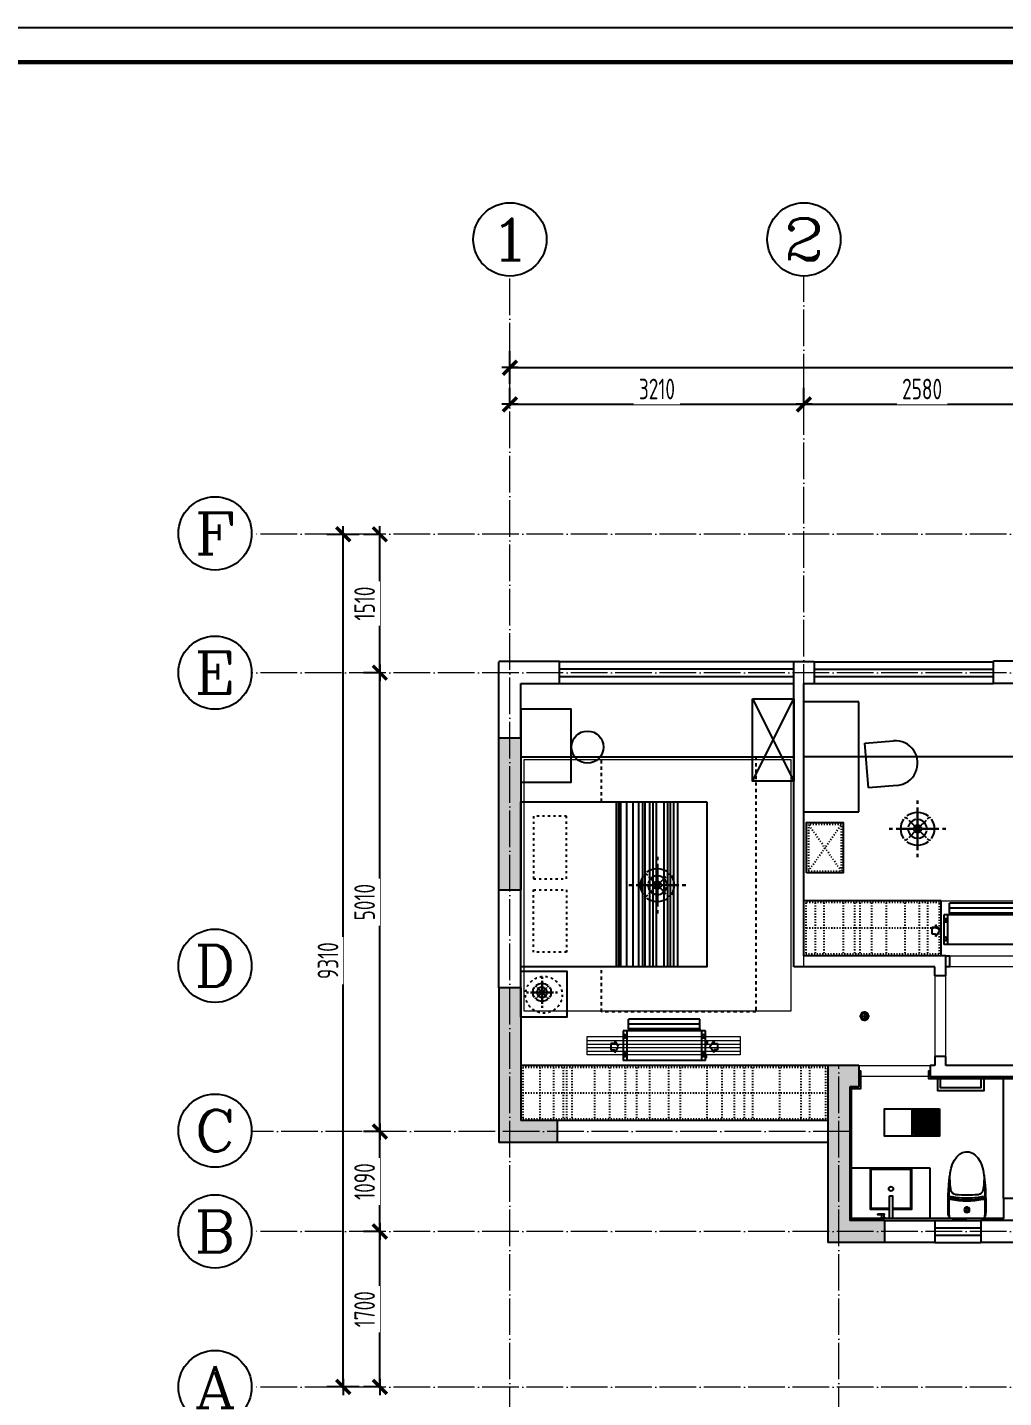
# Model space of a CAD drawing. Header units: inches. Extents: x -50945 to 250244, y -404780 to 18493.
# Drawn here: x 80826 to 91484, y -18941 to -3982 of the extents above; entities that cross this region are included whole.
import ezdxf
from ezdxf.enums import TextEntityAlignment as Align

# ---------------------------------------------------------------- set-up
doc = ezdxf.new("R2010")
doc.units = ezdxf.units.IN
doc.header["$MEASUREMENT"] = 0
for name, pattern in [('ACAD_ISO03W100', [30, 12, -18]), ('DOTE', [2.42, 2, -0.2, 0.02, -0.2]), ('iGo户型优化10', [30, 12, -18]), ('iGo户型优化15', [2, 1, -1]), ('iGo户型优化31', [0.35, 0.25, -0.1])]:
    doc.linetypes.add(name, pattern=pattern)
for name, color, linetype in [('15开关布置图-YJ', 2, 'Continuous'), ('AXIS', 1, 'Continuous'), ('AXIS_TEXT', 7, 'Continuous'), ('A图框', 7, 'Continuous'), ('D-ARCHI', 250, 'Continuous'), ('EVH 立面填充', 8, 'Continuous'), ('IBS-003-建筑窗框', 3, 'Continuous'), ('IBS-182-原建筑非承重墙', 150, 'Continuous'), ('IBS-200-原建筑承重墙柱', 200, 'Continuous'), ('IBS-63-原建筑窗', 63, 'Continuous'), ('IDS-030-造型完成面(看线)', 30, 'Continuous'), ('IDS-040-固定高家具', 40, 'Continuous'), ('IFF-31-卫浴洁具', 31, 'Continuous'), ('IFF-51-活动家具', 51, 'Continuous'), ('iGo户型优化', 7, 'Continuous'), ('IRC-022-天花设备', 22, 'Continuous'), ('IRC-2-天花灯具', 2, 'Continuous'), ('外标注', 50, 'Continuous')]:
    doc.layers.add(name, color=color, linetype=linetype)
doc.layers.add('天棚材质标注', color=2, linetype='Continuous', lineweight=5)
doc.layers.add('门', color=65, linetype='Continuous', lineweight=13)
doc.styles.add('_TCH_AXIS', font='COMPLEX', dxfattribs={"bigfont": 'GBCBIG'})
doc.styles.add('COMPLEX', font='COMPLEX')
doc.styles.add('HBA-DIMT', font='ARCHS.SHX', dxfattribs={"width": 0.8})
doc.dimstyles.new('HBA_40', dxfattribs={"dimscale": 50, "dimtxt": 2.5, "dimasz": 0.1, "dimexe": 2, "dimexo": 2.5, "dimgap": 0.6, "dimtad": 1, "dimdec": 0, "dimrnd": 5, "dimzin": 0, "dimtxsty": 'HBA-DIMT', "dimblk": 'HBA_DIMENSION_TICK', "dimblk1": 'HBA_DIMENSION_TICK', "dimblk2": 'HBA_DIMENSION_TICK', "dimcen": 0.125, "dimclrd": 44, "dimclre": 44, "dimclrt": 2, "dimadec": 0, "dimazin": 0, "dimtfac": 1, "dimtdec": 0, "dimtix": 1, "dimtmove": 1, "dimatfit": 3, "dimldrblk": 'HBA_Leader_Dot', "dimfxl": 0, "dimtvp": 1, "dimtfill": 1, "dimtolj": 1, "dimtzin": 0, "dimarcsym": 0})

# ---------------------------------------------------------------- blocks, each defined once
blk = doc.blocks.new('HBA_DIMENSION_TICK')
at = {"color": 0, "linetype": 'ByBlock'}
for p, q in [((-10, 0), (0, 0)), ((0, 0), (10, 0))]:
    blk.add_line(p, q, dxfattribs=at)
at = {"color": 50, "linetype": 'ByBlock'}
blk.add_solid([(-10, -7), (-7, -10), (7, 10), (10, 7)], dxfattribs=at)
blk = doc.blocks.new('*D201')
at = {"layer": 'Defpoints', "color": 0, "transparency": 16777216}
for p in [(89304, -8097), (86094, -8321), (89304, -8321)]:
    blk.add_point(p, dxfattribs=at)
at = {"layer": '外标注', "color": 44, "lineweight": -2, "transparency": 16777216}
for p, q in [((86094, -8097), (86094, -7917)), ((89304, -8097), (89304, -7917)), ((86103, -8097), (89295, -8097))]:
    blk.add_line(p, q, dxfattribs=at)
at = {"layer": '外标注', "color": 44, "lineweight": -2, "transparency": 16777216, "xscale": 9, "yscale": 9, "zscale": 9, "rotation": 180}
blk.add_blockref('HBA_DIMENSION_TICK', (86094, -8097), dxfattribs=at)
at = {"layer": '外标注', "color": 44, "lineweight": -2, "transparency": 16777216, "xscale": 9, "yscale": 9, "zscale": 9}
blk.add_blockref('HBA_DIMENSION_TICK', (89304, -8097), dxfattribs=at)
at = {"layer": '外标注', "color": 2, "transparency": 16777216, "insert": (87699, -7930), "char_height": 225, "attachment_point": 5, "style": 'HBA-DIMT', "bg_fill": 3, "box_fill_scale": 1.25, "bg_fill_color": 256, "bg_fill_true_color": 13158600, "bg_fill_transparency": 0}
blk.add_mtext('\\A1;3210', dxfattribs=at)
blk = doc.blocks.new('HBA_Leader_Dot')
at = {"color": 0, "linetype": 'ByBlock'}
blk.add_line((-5, 0), (-10, 0), dxfattribs=at)
at = {"color": 0, "linetype": 'ByBlock', "const_width": 5}
blk.add_lwpolyline([(-2.5, 0, 1), (2.5, 0, 1)], format="xyb", close=True, dxfattribs=at)
blk = doc.blocks.new('*D202')
at = {"layer": 'Defpoints', "color": 0, "transparency": 16777216}
for p in [(91884, -8097), (89304, -8321), (91884, -8321)]:
    blk.add_point(p, dxfattribs=at)
at = {"layer": '外标注', "color": 44, "lineweight": -2, "transparency": 16777216}
for p, q in [((89304, -8097), (89304, -7917)), ((91884, -8097), (91884, -7917)), ((89313, -8097), (91875, -8097))]:
    blk.add_line(p, q, dxfattribs=at)
at = {"layer": '外标注', "color": 44, "lineweight": -2, "transparency": 16777216, "xscale": 9, "yscale": 9, "zscale": 9, "rotation": 180}
blk.add_blockref('HBA_DIMENSION_TICK', (89304, -8097), dxfattribs=at)
at = {"layer": '外标注', "color": 44, "lineweight": -2, "transparency": 16777216, "xscale": 9, "yscale": 9, "zscale": 9}
blk.add_blockref('HBA_DIMENSION_TICK', (91884, -8097), dxfattribs=at)
at = {"layer": '外标注', "color": 2, "transparency": 16777216, "insert": (90594, -7930), "char_height": 225, "attachment_point": 5, "style": 'HBA-DIMT', "bg_fill": 3, "box_fill_scale": 1.25, "bg_fill_color": 256, "bg_fill_true_color": 13158600, "bg_fill_transparency": 0}
blk.add_mtext('\\A1;2580', dxfattribs=at)
blk = doc.blocks.new('*D205')
at = {"layer": 'Defpoints', "color": 0, "transparency": 16777216}
for p in [(100794, -7697), (86094, -8097), (100794, -8097)]:
    blk.add_point(p, dxfattribs=at)
at = {"layer": '外标注', "color": 44, "lineweight": -2, "transparency": 16777216}
for p, q in [((86094, -7872), (86094, -7517)), ((100794, -7872), (100794, -7517)), ((86103, -7697), (100785, -7697))]:
    blk.add_line(p, q, dxfattribs=at)
at = {"layer": '外标注', "color": 44, "lineweight": -2, "transparency": 16777216, "xscale": 9, "yscale": 9, "zscale": 9, "rotation": 180}
blk.add_blockref('HBA_DIMENSION_TICK', (86094, -7697), dxfattribs=at)
at = {"layer": '外标注', "color": 44, "lineweight": -2, "transparency": 16777216, "xscale": 9, "yscale": 9, "zscale": 9}
blk.add_blockref('HBA_DIMENSION_TICK', (100794, -7697), dxfattribs=at)
at = {"layer": '外标注', "color": 2, "transparency": 16777216, "insert": (93444, -7530), "char_height": 225, "attachment_point": 5, "style": 'HBA-DIMT', "bg_fill": 3, "box_fill_scale": 1.25, "bg_fill_color": 256, "bg_fill_true_color": 13158600, "bg_fill_transparency": 0}
blk.add_mtext('\\A1;14700', dxfattribs=at)
blk = doc.blocks.new('*D206')
at = {"layer": 'Defpoints', "color": 0, "transparency": 16777216}
for p in [(84674, -17127), (84875, -17127), (84875, -18825)]:
    blk.add_point(p, dxfattribs=at)
at = {"layer": '外标注', "color": 44, "lineweight": -2, "transparency": 16777216}
for p, q in [((84674, -17127), (84494, -17127)), ((84674, -18816), (84674, -17136)), ((84674, -18825), (84494, -18825))]:
    blk.add_line(p, q, dxfattribs=at)
at = {"layer": '外标注', "color": 44, "lineweight": -2, "transparency": 16777216, "xscale": 9, "yscale": 9, "zscale": 9}
for p, rotation in [((84674, -17127), 90), ((84674, -18825), 270)]:
    blk.add_blockref('HBA_DIMENSION_TICK', p, dxfattribs=dict(at, rotation=rotation))
at = {"layer": '外标注', "color": 2, "transparency": 16777216, "insert": (84507, -17976), "char_height": 225, "attachment_point": 5, "rotation": 90, "style": 'HBA-DIMT', "bg_fill": 3, "box_fill_scale": 1.25, "bg_fill_color": 256, "bg_fill_true_color": 13158600, "bg_fill_transparency": 0}
blk.add_mtext('\\A1;1700', dxfattribs=at)
blk = doc.blocks.new('*D207')
at = {"layer": 'Defpoints', "color": 0, "transparency": 16777216}
for p in [(84674, -16037), (84875, -16037), (84875, -17127)]:
    blk.add_point(p, dxfattribs=at)
at = {"layer": '外标注', "color": 44, "lineweight": -2, "transparency": 16777216}
for p, q in [((84674, -16037), (84494, -16037)), ((84674, -17118), (84674, -16046)), ((84674, -17127), (84494, -17127))]:
    blk.add_line(p, q, dxfattribs=at)
at = {"layer": '外标注', "color": 44, "lineweight": -2, "transparency": 16777216, "xscale": 9, "yscale": 9, "zscale": 9}
for p, rotation in [((84674, -16037), 90), ((84674, -17127), 270)]:
    blk.add_blockref('HBA_DIMENSION_TICK', p, dxfattribs=dict(at, rotation=rotation))
at = {"layer": '外标注', "color": 2, "transparency": 16777216, "insert": (84507, -16582), "char_height": 225, "attachment_point": 5, "rotation": 90, "style": 'HBA-DIMT', "bg_fill": 3, "box_fill_scale": 1.25, "bg_fill_color": 256, "bg_fill_true_color": 13158600, "bg_fill_transparency": 0}
blk.add_mtext('\\A1;1090', dxfattribs=at)
blk = doc.blocks.new('*D208')
at = {"layer": 'Defpoints', "color": 0, "transparency": 16777216}
for p in [(84674, -11027), (84875, -11027), (84875, -16037)]:
    blk.add_point(p, dxfattribs=at)
at = {"layer": '外标注', "color": 44, "lineweight": -2, "transparency": 16777216}
for p, q in [((84674, -11027), (84494, -11027)), ((84674, -16028), (84674, -11036)), ((84674, -16037), (84494, -16037))]:
    blk.add_line(p, q, dxfattribs=at)
at = {"layer": '外标注', "color": 44, "lineweight": -2, "transparency": 16777216, "xscale": 9, "yscale": 9, "zscale": 9}
for p, rotation in [((84674, -11027), 90), ((84674, -16037), 270)]:
    blk.add_blockref('HBA_DIMENSION_TICK', p, dxfattribs=dict(at, rotation=rotation))
at = {"layer": '外标注', "color": 2, "transparency": 16777216, "insert": (84507, -13532), "char_height": 225, "attachment_point": 5, "rotation": 90, "style": 'HBA-DIMT', "bg_fill": 3, "box_fill_scale": 1.25, "bg_fill_color": 256, "bg_fill_true_color": 13158600, "bg_fill_transparency": 0}
blk.add_mtext('\\A1;5010', dxfattribs=at)
blk = doc.blocks.new('*D209')
at = {"layer": 'Defpoints', "color": 0, "transparency": 16777216}
for p in [(84674, -9517), (84875, -9517), (84875, -11027)]:
    blk.add_point(p, dxfattribs=at)
at = {"layer": '外标注', "color": 44, "lineweight": -2, "transparency": 16777216}
for p, q in [((84674, -9517), (84494, -9517)), ((84674, -11018), (84674, -9526)), ((84674, -11027), (84494, -11027))]:
    blk.add_line(p, q, dxfattribs=at)
at = {"layer": '外标注', "color": 44, "lineweight": -2, "transparency": 16777216, "xscale": 9, "yscale": 9, "zscale": 9}
for p, rotation in [((84674, -9517), 90), ((84674, -11027), 270)]:
    blk.add_blockref('HBA_DIMENSION_TICK', p, dxfattribs=dict(at, rotation=rotation))
at = {"layer": '外标注', "color": 2, "transparency": 16777216, "insert": (84507, -10272), "char_height": 225, "attachment_point": 5, "rotation": 90, "style": 'HBA-DIMT', "bg_fill": 3, "box_fill_scale": 1.25, "bg_fill_color": 256, "bg_fill_true_color": 13158600, "bg_fill_transparency": 0}
blk.add_mtext('\\A1;1510', dxfattribs=at)
blk = doc.blocks.new('*D210')
at = {"layer": 'Defpoints', "color": 0, "transparency": 16777216}
for p in [(84274, -9517), (84674, -9517), (84674, -18825)]:
    blk.add_point(p, dxfattribs=at)
at = {"layer": '外标注', "color": 44, "lineweight": -2, "transparency": 16777216}
for p, q in [((84449, -9517), (84094, -9517)), ((84274, -18816), (84274, -9526)), ((84449, -18825), (84094, -18825))]:
    blk.add_line(p, q, dxfattribs=at)
at = {"layer": '外标注', "color": 44, "lineweight": -2, "transparency": 16777216, "xscale": 9, "yscale": 9, "zscale": 9}
for p, rotation in [((84274, -9517), 90), ((84274, -18825), 270)]:
    blk.add_blockref('HBA_DIMENSION_TICK', p, dxfattribs=dict(at, rotation=rotation))
at = {"layer": '外标注', "color": 2, "transparency": 16777216, "insert": (84107, -14171), "char_height": 225, "attachment_point": 5, "rotation": 90, "style": 'HBA-DIMT', "bg_fill": 3, "box_fill_scale": 1.25, "bg_fill_color": 256, "bg_fill_true_color": 13158600, "bg_fill_transparency": 0}
blk.add_mtext('\\A1;9310', dxfattribs=at)
blk = doc.blocks.new('_AXISO')
blk.add_circle((0, 0), 0.5)
at = {"layer": 'AXIS_TEXT', "style": 'COMPLEX', "width": 1.041667}
blk.add_attdef('A', text='', height=0.56, dxfattribs=at).set_placement((-0.25, -0.28), (0.25, -0.28), align=Align.FIT)
blk = doc.blocks.new('gegeg')
at = {"layer": 'A图框'}
blk.add_lwpolyline([(162587, -39218), (162587, -60008), (133187, -60008), (133187, -39218)], close=True, dxfattribs=at)
at = {"layer": 'A图框', "const_width": 42}
blk.add_lwpolyline([(133537, -40125), (133537, -39568), (162237, -39568), (162237, -57908)], dxfattribs=at)
blk = doc.blocks.new('rtger')
at = {"layer": 'IFF-31-卫浴洁具', "ltscale": 0.02}
for p in [(64161, 9478), (64161, 9151)]:
    blk.add_line(p, (64161, 9315), dxfattribs=at)
for radius in [29.6, 16.1]:
    blk.add_circle((64065, 9315), radius, dxfattribs=at)
for centre, radius, start, end in [((64006, 6944), 2577, 87.4001, 97.1336), ((63964, 5198), 4312, 87.5288, 93.6994), ((63693, 8401), 1100, 81.703, 90.3481), ((63840, 9431), 60, 5.3921, 79.5299), ((62528, 9307), 1378, 0.3409, 5.3921), ((63943, 9487), 24.1, 108.0596, 207.7967), ((63387, 9339), 552, 357.5425, 14.3815), ((63959, 9491), 18.8, 84.0685, 197.6407), ((63368, 9339), 592, 357.7467, 14.3815), ((63968, 9493), 18.2, 113.5276, 196.6187), ((63368, 9339), 602, 357.7467, 14.3815), ((64121, 9478), 40, 0, 87.4001), ((62528, 9323), 1378, 354.6079, 359.6591), ((63387, 9291), 552, 345.6185, 2.4575), ((63368, 9291), 592, 345.6185, 2.2533), ((63368, 9291), 602, 345.6185, 2.2533), ((63693, 10228), 1100, 269.6519, 278.297), ((64006, 11686), 2577, 262.8664, 272.5999), ((63964, 13431), 4312, 266.3006, 272.4712), ((63840, 9199), 60, 280.4701, 354.6079), ((63943, 9143), 24.1, 152.2033, 251.9404), ((63959, 9138), 18.8, 162.3593, 275.9315), ((63968, 9136), 18.2, 163.3813, 246.4724), ((64121, 9151), 40, 272.5999, 0)]:
    blk.add_arc(centre, radius, start, end, dxfattribs=at)
blk.add_ellipse((63720, 9315), major_axis=(289, 0), ratio=0.648116, start_param=1.570796, end_param=4.592942, dxfattribs=at)
blk = doc.blocks.new('抖音iGo户型优化-0715')
at = {"layer": 'IFF-31-卫浴洁具'}
blk.add_lwpolyline([(13559, -200730), (13769, -200730), (13769, -201180), (13319, -201180), (13319, -200730), (13529, -200730)], dxfattribs=at)
for points in [[(13559, -200880), (13529, -200880), (13529, -200630), (13559, -200630)], [(13659, -200640), (13609, -200640), (13609, -200630), (13659, -200630)], [(13649, -200640), (13619, -200640), (13619, -200670), (13649, -200670)], [(13689, -200681), (13619, -200681), (13619, -200671), (13689, -200671)]]:
    blk.add_lwpolyline(points, close=True, dxfattribs=at)
at = {"layer": 'iGo户型优化', "color": 251, "ltscale": 333}
blk.add_lwpolyline([(13559, -200740), (13759, -200740), (13759, -201170), (13329, -201170), (13329, -200740), (13529, -200740)], dxfattribs=at)
at = {"layer": 'iGo户型优化', "color": 7}
blk.add_circle((13544, -200955), 25, dxfattribs=at)
blk = doc.blocks.new('抖音iGo户型优化-0379')
at = {"layer": 'IFF-51-活动家具', "ltscale": 100}
for p, q in [((61412, -161495), (61387, -161183)), ((61873, -161143), (61899, -161455)), ((61899, -161455), (61412, -161495))]:
    blk.add_line(p, q, dxfattribs=at)
blk.add_arc((61630, -161163), 244, 4.7217, 184.7217, dxfattribs=at)
blk = doc.blocks.new('fntjy')
at = {"layer": 'IFF-51-活动家具'}
for p, q in [((34752, -15106), (34752, -13306)), ((34794, -15106), (34794, -13306)), ((34830, -15106), (34830, -13306)), ((34860, -15106), (34860, -13306)), ((34902, -15106), (34902, -13306)), ((34985, -15106), (34985, -13306)), ((35021, -15106), (35021, -13306)), ((35057, -15106), (35057, -13306)), ((35110, -15106), (35110, -13306)), ((35134, -15106), (35134, -13306)), ((35176, -15106), (35176, -13306)), ((35241, -15106), (35241, -13306)), ((35307, -15106), (35307, -13306)), ((35373, -15106), (35373, -13306)), ((35396, -15106), (35396, -13306)), ((35420, -15106), (35420, -13306))]:
    blk.add_line(p, q, dxfattribs=at)
for points in [[(36461, -12756), (36461, -13256), (35961, -13256), (35961, -12756)], [(34431, -15106), (34431, -13306), (36461, -13306), (36461, -15106)]]:
    blk.add_lwpolyline(points, close=True, dxfattribs=at)
at = {"layer": 'iGo户型优化', "color": 251, "linetype": 'iGo户型优化15', "ltscale": 35}
blk.add_lwpolyline([(35583, -15106), (35583, -15598), (33895, -15598), (33895, -12814), (35583, -12814), (35583, -13306)], dxfattribs=at)
at = {"layer": 'iGo户型优化', "color": 251, "linetype": 'iGo户型优化10', "ltscale": 2}
for points in [[(36323, -13463), (36323, -14145), (35963, -14145), (35963, -13463)], [(36323, -14949), (36323, -14266), (35963, -14266), (35963, -14949)]]:
    blk.add_lwpolyline(points, close=True, dxfattribs=at)
blk.add_circle((36211, -13000), 200, dxfattribs=at)
blk = doc.blocks.new('A$C677541E1')
at = {"linetype": 'Continuous'}
for p, q in [((611, 1221), (611, 1145)), ((611, 1145), (611, 1221)), ((611, 1069), (611, 689)), ((611, 689), (611, 1069)), ((0, 611), (76, 611)), ((76, 611), (0, 611)), ((153, 611), (532, 611)), ((532, 611), (153, 611)), ((368, 854), (398, 823)), ((398, 823), (368, 854)), ((428, 793), (580, 642)), ((580, 642), (428, 793)), ((642, 642), (793, 793)), ((793, 793), (642, 642)), ((689, 611), (1069, 611)), ((1069, 611), (689, 611)), ((823, 823), (854, 854)), ((854, 854), (823, 823)), ((1221, 611), (1145, 611)), ((1145, 611), (1221, 611)), ((368, 368), (398, 398)), ((398, 398), (368, 368)), ((428, 428), (580, 580)), ((580, 580), (428, 428)), ((611, 532), (611, 153)), ((611, 153), (611, 532)), ((642, 580), (793, 428)), ((793, 428), (642, 580)), ((823, 398), (854, 368)), ((854, 368), (823, 398)), ((611, 76), (611, 0)), ((611, 0), (611, 76))]:
    blk.add_line(p, q, dxfattribs=at)
at = {"linetype": 'Continuous', "extrusion": (0, 0, -1)}
for major_axis, start_param, end_param in [((-358, 0), 0.888621, 2.252972), ((-358, 1), -0.003333, 0.613772), ((358, 1), 2.52782, 3.144925), ((349, 78), 4.06277, 4.162216), ((349, 78), 4.06277, 4.162216), ((78.3, 0), 0.000513, 6.283698), ((78.3, 1), 3.385592, 4.494095), ((-78.3, 1), -1.352502, -0.243999), ((-39.1, 0.4), 3.131185, 9.41437), ((39.1, 0.4), 3.382419, 4.490922), ((-39.1, 0.4), -1.349329, -0.240826), ((-39.1, 0.4), 1.792263, 2.900766), ((39.1, 0.4), 0.240826, 1.349329), ((-78.3, 1), 1.78909, 2.897593), ((78.3, 1), 0.243999, 1.352502), ((-349, 78), 2.120969, 2.220415), ((-349, 78), 2.120969, 2.220415), ((358, 1), -0.613772, 0.003333), ((-358, 1), 3.13826, 3.755365), ((-349, 78), -1.020623, -0.921177), ((-349, 78), -1.020623, -0.921177), ((-358, 0), 4.030214, 5.394564), ((349, 78), 0.921177, 1.020623), ((349, 78), 0.921177, 1.020623)]:
    blk.add_ellipse((611, 611), major_axis=major_axis, ratio=1, start_param=start_param, end_param=end_param, dxfattribs=at)
at = {"linetype": 'Continuous'}
for major_axis, start_param, end_param in [((-171, 105), 0.467757, 0.567203), ((-171, 105), 0.467757, 0.567203), ((-143, 142), 0.886906, 2.251257), ((-144, 140), -0.014456, 0.602649), ((-141, 143), -0.608759, 0.008346), ((-32.1, 30.1), 3.109878, 9.393063), ((-32.1, 30.1), 0.2, 1.308503), ((-14.8, 16.2), 3.186593, 9.469778), ((-31, 31.2), -1.336602, -0.228099), ((-15.1, 16), 0.25847, 1.366973), ((-146, 139), -0.825662, -0.726216), ((-146, 139), -0.825662, -0.726216), ((-16.1, 15), -1.374959, -0.266456), ((-16.1, 15), 1.766633, 2.875136), ((-15.1, 16), 3.400063, 4.508566), ((-143, 142), 4.028499, 5.392849), ((-32.1, 30.1), 3.341592, 4.450095), ((-171, 105), 3.609349, 3.708795), ((-171, 105), 3.609349, 3.708795), ((-31, 31.2), 1.804991, 2.913494), ((-146, 139), 2.315931, 2.415377), ((-146, 139), 2.315931, 2.415377), ((-141, 143), 2.532833, 3.149938), ((-144, 140), 3.127137, 3.744242)]:
    blk.add_ellipse((611, 611), major_axis=major_axis, ratio=1, start_param=start_param, end_param=end_param, dxfattribs=at)
blk = doc.blocks.new('ewrwrewqewer')
at = {"layer": 'IRC-022-天花设备'}
for p, q in [((1808539, 857245), (1808539, 857568)), ((1808539, 857268), (1808539, 857568)), ((1809439, 857568), (1808539, 857568)), ((1808579, 857245), (1808579, 857568)), ((1809399, 857568), (1809399, 857245)), ((1809439, 857568), (1809439, 857245)), ((1808406, 857418), (1808406, 857453)), ((1808406, 857453), (1808448, 857453)), ((1808406, 857383), (1808406, 857418)), ((1808448, 857453), (1808448, 857483)), ((1808448, 857483), (1808490, 857418)), ((1808490, 857418), (1808448, 857353)), ((1808552, 857514), (1808539, 857514)), ((1808552, 857501), (1808539, 857501)), ((1808552, 857514), (1808552, 857523)), ((1808552, 857493), (1808552, 857501)), ((1808566, 857493), (1808566, 857523)), ((1809412, 857493), (1809412, 857523)), ((1809426, 857514), (1809426, 857523)), ((1809426, 857514), (1809439, 857514)), ((1809426, 857501), (1809439, 857501)), ((1809426, 857493), (1809426, 857501)), ((1809439, 857541), (1809449, 857541)), ((1809439, 857515), (1809449, 857515)), ((1809449, 857541), (1809449, 857515)), ((1809530, 857483), (1809488, 857418)), ((1809488, 857418), (1809530, 857353)), ((1809530, 857453), (1809530, 857483)), ((1809572, 857453), (1809530, 857453)), ((1809572, 857418), (1809572, 857453)), ((1809572, 857383), (1809572, 857418)), ((1808448, 857383), (1808406, 857383)), ((1808448, 857353), (1808448, 857383)), ((1808552, 857311), (1808539, 857311)), ((1808552, 857298), (1808539, 857298)), ((1808552, 857320), (1808552, 857311)), ((1808552, 857298), (1808552, 857290)), ((1808566, 857320), (1808566, 857290)), ((1809412, 857320), (1809412, 857290)), ((1809426, 857320), (1809426, 857311)), ((1809426, 857311), (1809439, 857311)), ((1809426, 857298), (1809439, 857298)), ((1809426, 857298), (1809426, 857290)), ((1809439, 857390), (1809459, 857390)), ((1809439, 857385), (1809459, 857385)), ((1809439, 857365), (1809459, 857365)), ((1809439, 857360), (1809459, 857360)), ((1809459, 857390), (1809459, 857360)), ((1809459, 857390), (1809463, 857386)), ((1809459, 857360), (1809463, 857363)), ((1809463, 857386), (1809463, 857363)), ((1809530, 857353), (1809530, 857383)), ((1809530, 857383), (1809572, 857383)), ((1809439, 857245), (1808539, 857245)), ((1808599, 857225), (1808599, 857245)), ((1809379, 857225), (1808599, 857225)), ((1808599, 857225), (1808599, 857118)), ((1808599, 857169), (1809379, 857169)), ((1809379, 857118), (1808599, 857118)), ((1809379, 857225), (1809379, 857245)), ((1809379, 857225), (1809379, 857118))]:
    blk.add_line(p, q, dxfattribs=at)
for centre in [(1808629, 857235), (1808729, 857235), (1808829, 857235), (1808849, 857235), (1808948, 857235), (1809048, 857235), (1809148, 857235), (1809248, 857235), (1809348, 857235)]:
    blk.add_circle(centre, 2.35, dxfattribs=at)
for centre, start, end in [((1808559, 857523), 359.9995, 180), ((1808559, 857493), 180, 0.0316), ((1809419, 857523), 0, 180.0005), ((1809419, 857493), 179.9684, 0), ((1808559, 857320), 359.9684, 180), ((1808559, 857290), 180, 0.0005), ((1809419, 857320), 0, 180.0316), ((1809419, 857290), 179.9995, 0)]:
    blk.add_arc(centre, 6.67, start, end, dxfattribs=at)
blk = doc.blocks.new('A$C2C253EB8')
at = {"layer": 'IRC-2-天花灯具', "color": 250}
for p, q in [((0, 55), (110, 55)), ((55, 0), (55, 110))]:
    blk.add_line(p, q, dxfattribs=at)
at = {"layer": 'IRC-2-天花灯具', "color": 2}
blk.add_ellipse((55, 55), major_axis=(44, 0), ratio=1, start_param=1.571461413961594, end_param=7.85464672114118, dxfattribs=at)
at = {"layer": 'IRC-2-天花灯具', "color": 251}
blk.add_ellipse((55, 55), major_axis=(33, 0), ratio=1, start_param=1.570667, end_param=7.853852, dxfattribs=at)

msp = doc.modelspace()

# ---------------------------------------------------------------- hatches: boundary and pattern name
at = {"layer": 'EVH 立面填充'}
h = msp.add_hatch(color=256, dxfattribs=at)
h.dxf.hatch_style = 1
h.paths.add_polyline_path([(85973.95, -13396.79), (86213.95, -13396.79), (86213.95, -11736.79), (85973.95, -11736.79)])
h = msp.add_hatch(color=256, dxfattribs=at)
h.dxf.hatch_style = 1
h.paths.add_polyline_path([(86213.95, -15916.79), (86213.95, -14466.79), (85973.95, -14466.79), (85973.95, -16156.79), (86613.95, -16156.79), (86613.95, -15916.79)])
h = msp.add_hatch(color=256, dxfattribs=at)
h.dxf.hatch_style = 1
h.paths.add_polyline_path([(89563.65, -17246.79), (90183.65, -17246.79), (90183.65, -17006.79), (89803.65, -17006.79), (89803.65, -15546.79), (89903.65, -15546.79), (89903.65, -15316.79), (89563.65, -15316.79)])
at = {"layer": 'IRC-2-天花灯具'}
h = msp.add_hatch(dxfattribs=at)
h.set_pattern_fill('ANSI31', color=256, scale=80)
h.set_pattern_definition([(45, (-3284.431, -20), (-7.0710678, 7.0710678), [])])
h.paths.add_polyline_path([(90504.22, -16066.79), (90764.22, -16066.79), (90764.22, -15806.79), (90504.22, -15806.79)])

# ---------------------------------------------------------------- linework, layer by layer
at = {"layer": 'D-ARCHI', "color": 251, "linetype": 'DOTE', "lineweight": 5, "ltscale": 200}
msp.add_line((89683.65, -21645.12), (89683.65, -15316.79), dxfattribs=at)
at = {"layer": 'IBS-003-建筑窗框', "color": 251, "ltscale": 10}
for p, q in [((86633.95, -10905.79), (89193.95, -10905.79)), ((89413.95, -10906.79), (91373.95, -10906.79)), ((86633.95, -11146.79), (89193.95, -11146.79)), ((89413.95, -11146.79), (91373.95, -11146.79)), ((90733.65, -17006.79), (91233.65, -17006.79)), ((90733.65, -17246.79), (91233.65, -17246.79))]:
    msp.add_line(p, q, dxfattribs=at)
at = {"layer": 'IBS-182-原建筑非承重墙'}
for p, q in [((86633.95, -10905.79), (85973.95, -10905.79)), ((85973.95, -11736.79), (85973.95, -10906.79)), ((86633.95, -11146.79), (86633.95, -10905.79)), ((89193.95, -10905.79), (89413.95, -10905.79)), ((89193.95, -14236.79), (89193.95, -10906.79)), ((89413.95, -10905.79), (89413.95, -11146.79)), ((91373.95, -11146.79), (91373.95, -10896.79)), ((91373.95, -10896.79), (91783.95, -10896.79)), ((86213.95, -11736.79), (86213.95, -11146.79)), ((86213.95, -11146.79), (86633.95, -11146.79)), ((89303.95, -14116.79), (89303.95, -11146.79)), ((89303.95, -11146.79), (89413.95, -11146.79)), ((91783.95, -11146.79), (91373.95, -11146.79)), ((86213.95, -11946.79), (89193.95, -11946.79)), ((91783.95, -11946.79), (89303.95, -11946.79)), ((85973.95, -14466.79), (85973.95, -13396.79)), ((86213.95, -14466.79), (86213.95, -13396.79)), ((90853.95, -14116.79), (89303.95, -14116.79)), ((90853.95, -14336.79), (90853.95, -14116.79)), ((90733.95, -14236.79), (89193.95, -14236.79)), ((90733.95, -14336.79), (90733.95, -14236.79)), ((90853.95, -14336.79), (90733.95, -14336.79)), ((90853.65, -15216.79), (90733.65, -15216.79)), ((90733.65, -15216.79), (90733.65, -15316.79)), ((90853.65, -15316.79), (90853.65, -15216.79)), ((90733.65, -15316.79), (90683.65, -15316.79)), ((90683.65, -15316.79), (90683.65, -15436.79)), ((94503.65, -15316.79), (90853.65, -15316.79)), ((90683.65, -15436.79), (92383.65, -15436.79)), ((89563.65, -15916.79), (86613.95, -15916.79)), ((89563.65, -16156.79), (86613.95, -16156.79)), ((90183.65, -17006.79), (90733.65, -17006.79)), ((90733.65, -17006.79), (90733.65, -17246.79)), ((92613.65, -17006.79), (91233.65, -17006.79)), ((91233.65, -17006.79), (91233.65, -17246.79)), ((90733.65, -17246.79), (90183.65, -17246.79)), ((93693.65, -17246.79), (91233.65, -17246.79))]:
    msp.add_line(p, q, dxfattribs=at)
msp.add_lwpolyline([(90853.95, -14116.79), (90893.95, -14116.79), (90893.95, -14236.79), (90853.95, -14236.79)], close=True, dxfattribs=at)
at = {"layer": 'IBS-200-原建筑承重墙柱', "ltscale": 0.02}
for p, q in [((85973.95, -11736.79), (86213.95, -11736.79)), ((85973.95, -13396.79), (85973.95, -11736.79)), ((86213.95, -11736.79), (86213.95, -13396.79)), ((85973.95, -13396.79), (86213.95, -13396.79)), ((86213.95, -14466.79), (85973.95, -14466.79)), ((85973.95, -14466.79), (85973.95, -16156.79)), ((86213.95, -14466.79), (86213.95, -15916.79)), ((89903.65, -15316.79), (89563.65, -15316.79)), ((89563.65, -15316.79), (89563.65, -17246.79)), ((89903.65, -15316.79), (89903.65, -15546.79)), ((89903.65, -15546.79), (89803.65, -15546.79)), ((89803.65, -15546.79), (89803.65, -17006.79)), ((86613.95, -15916.79), (86213.95, -15916.79)), ((86613.95, -16156.79), (86613.95, -15916.79)), ((86613.95, -16156.79), (85973.95, -16156.79)), ((90183.65, -17006.79), (89803.65, -17006.79)), ((90183.65, -17006.79), (90183.65, -17246.79)), ((90183.65, -17246.79), (89563.65, -17246.79))]:
    msp.add_line(p, q, dxfattribs=at)
at = {"layer": 'IBS-63-原建筑窗'}
for p, q in [((86633.95, -10985.79), (89193.95, -10985.79)), ((86633.95, -11066.79), (89193.95, -11066.79)), ((89413.95, -10986.79), (91373.95, -10986.79)), ((89413.95, -11066.79), (91373.95, -11066.79)), ((90733.65, -17086.79), (91233.65, -17086.79)), ((90733.65, -17166.79), (91233.65, -17166.79))]:
    msp.add_line(p, q, dxfattribs=at)
at = {"layer": 'IDS-030-造型完成面(看线)'}
msp.add_lwpolyline([(90683.65, -15376.79), (90663.65, -15376.79), (90663.65, -15456.79), (92363.65, -15456.79), (92363.65, -16766.79), (91483.65, -16766.79), (91483.65, -16986.79), (89823.65, -16986.79), (89823.65, -15566.79), (89923.65, -15566.79), (89923.65, -15376.79), (89903.65, -15376.79)], dxfattribs=at)
at = {"layer": 'IDS-040-固定高家具', "linetype": 'ACAD_ISO03W100'}
for p, q in [((89353.08, -13193.31), (89713.08, -12683.31)), ((89713.08, -13193.31), (89353.08, -12683.31)), ((89427.37, -13536.79), (89427.37, -14096.79)), ((89522.41, -13536.79), (89522.41, -14096.79)), ((89732.65, -13536.79), (89732.65, -14096.79)), ((89856.49, -13536.79), (89856.49, -14096.79)), ((89914.09, -13536.79), (89914.09, -14096.79)), ((90040.8, -13536.79), (90040.8, -14096.79)), ((90202.08, -13536.79), (90202.08, -14096.79)), ((90406.56, -13536.79), (90406.56, -14096.79)), ((90562.08, -13536.79), (90562.08, -14096.79)), ((90651.36, -13536.79), (90651.36, -14096.79)), ((90783.95, -13816.79), (89323.95, -13816.79)), ((86421.04, -15336.79), (86421.04, -15896.79)), ((86569.78, -15336.79), (86569.78, -15896.79)), ((86673.89, -15336.79), (86673.89, -15896.79)), ((86711.07, -15336.79), (86711.07, -15896.79)), ((86770.57, -15336.79), (86770.57, -15896.79)), ((87015.98, -15336.79), (87015.98, -15896.79)), ((87179.58, -15336.79), (87179.58, -15896.79)), ((87350.63, -15336.79), (87350.63, -15896.79)), ((87477.05, -15336.79), (87477.05, -15896.79)), ((87618.35, -15336.79), (87618.35, -15896.79)), ((87826.57, -15336.79), (87826.57, -15896.79)), ((87952.99, -15336.79), (87952.99, -15896.79)), ((88243.02, -15336.79), (88243.02, -15896.79)), ((88406.63, -15336.79), (88406.63, -15896.79)), ((88540.49, -15336.79), (88540.49, -15896.79)), ((88652.04, -15336.79), (88652.04, -15896.79)), ((88741.28, -15336.79), (88741.28, -15896.79)), ((89038.75, -15336.79), (89038.75, -15896.79)), ((89269.28, -15336.79), (89269.28, -15896.79)), ((89365.96, -15336.79), (89365.96, -15896.79)), ((89543.65, -15616.79), (86233.95, -15616.79))]:
    msp.add_line(p, q, dxfattribs=at)
at = {"layer": 'IDS-040-固定高家具'}
for p, q in [((90803.95, -13516.79), (89303.95, -13516.79)), ((90803.95, -14116.79), (90803.95, -13516.79)), ((89563.65, -15316.79), (86213.95, -15316.79))]:
    msp.add_line(p, q, dxfattribs=at)
msp.add_lwpolyline([(89333.08, -13213.31), (89333.08, -12663.31), (89733.08, -12663.31), (89733.08, -13213.31)], close=True, dxfattribs=at)
at = {"layer": 'IDS-040-固定高家具', "linetype": 'ACAD_ISO03W100'}
for points in [[(89353.08, -13193.31), (89713.08, -13193.31), (89713.08, -12683.31), (89353.08, -12683.31)], [(89323.95, -14096.79), (90783.95, -14096.79), (90783.95, -13536.79), (89323.95, -13536.79)], [(86233.95, -15896.79), (89543.65, -15896.79), (89543.65, -15336.79), (86233.95, -15336.79)]]:
    msp.add_lwpolyline(points, close=True, dxfattribs=at)
at = {"layer": 'IFF-31-卫浴洁具', "ltscale": 0.02}
for p, q in [((91483.65, -16766.79), (91483.65, -15456.79)), ((90683.65, -16436.79), (89823.65, -16436.79)), ((90683.65, -16986.79), (90683.65, -16436.79))]:
    msp.add_line(p, q, dxfattribs=at)
for points in [[(90760.41, -15456.79), (90760.41, -15586.79), (91270.41, -15586.79), (91270.41, -15456.79)], [(90790.41, -15456.79), (90790.41, -15556.79), (91240.41, -15556.79), (91240.41, -15456.79)]]:
    msp.add_lwpolyline(points, dxfattribs=at)
at = {"layer": 'IFF-51-活动家具'}
for p, q in [((88743.95, -12212.34), (89193.95, -11312.34)), ((88743.95, -11312.34), (89193.95, -12212.34)), ((89903.95, -11346.79), (89303.95, -11346.79)), ((89903.95, -12546.79), (89903.95, -11346.79)), ((89303.95, -12546.79), (89903.95, -12546.79))]:
    msp.add_line(p, q, dxfattribs=at)
for points in [[(88743.95, -11312.34), (89193.95, -11312.34), (89193.95, -12212.34), (88743.95, -12212.34)], [(86213.95, -12223.71), (86763.95, -12223.71), (86763.95, -11423.71), (86213.95, -11423.71)]]:
    msp.add_lwpolyline(points, close=True, dxfattribs=at)
msp.add_circle((86940.43, -11838.91), 175, dxfattribs=at)
at = {"layer": 'IRC-2-天花灯具'}
msp.add_line((90484.22, -16086.79), (90484.22, -15786.79), dxfattribs=at)
for points in [[(90784.22, -15786.79), (90784.22, -16086.79), (90184.22, -16086.79), (90184.22, -15786.79)], [(90504.22, -16066.79), (90764.22, -16066.79), (90764.22, -15806.79), (90504.22, -15806.79)]]:
    msp.add_lwpolyline(points, close=True, dxfattribs=at)
at = {"layer": '天棚材质标注', "color": 1}
for p, q in [((90803.95, -13516.79), (91783.95, -13516.79)), ((86935.59, -15041.84), (88606.09, -15041.84)), ((86935.59, -15081.84), (88606.09, -15081.84)), ((86935.59, -15118.18), (88606.09, -15118.18)), ((86935.59, -15158.18), (88606.09, -15158.18))]:
    msp.add_line(p, q, dxfattribs=at)
for points in [[(86243.95, -14716.79), (89163.95, -14716.79), (89163.95, -11976.79), (86243.95, -11976.79)], [(86935.59, -15000.01), (88606.09, -15000.01), (88606.09, -15200.01), (86935.59, -15200.01)]]:
    msp.add_lwpolyline(points, close=True, dxfattribs=at)
at = {"layer": '门', "color": 8, "lineweight": 5}
for points in [[(90893.95, -14116.79), (91733.95, -14116.79), (91733.95, -14236.79), (90893.95, -14236.79)], [(90733.65, -15216.79), (90853.95, -15216.79), (90853.95, -14336.79), (90733.65, -14336.79)], [(90683.65, -15436.79), (89903.65, -15436.79), (89903.65, -15316.79), (90683.65, -15316.79)]]:
    msp.add_lwpolyline(points, close=True, dxfattribs=at)

# ---------------------------------------------------------------- block references
at = {"rotation": 180}
msp.add_blockref('fntjy', (122675.05, -27542.7), dxfattribs=at)
at = {"color": 7, "linetype": 'iGo户型优化31', "rotation": 180}
msp.add_blockref('抖音iGo户型优化-0715', (103798.1, -217617.05), dxfattribs=at)
at = {"layer": 'AXIS'}
ref = msp.add_blockref('_AXISO', (86093.95, -6296.54), dxfattribs=dict(at, xscale=800, yscale=800, zscale=800))
ref.add_attrib('A', '1', dxfattribs={"layer": 'AXIS_TEXT', "height": 452.55, "style": '_TCH_AXIS', "width": 2.333333}).set_placement((85867.68, -6522.82), (86320.23, -6522.82), align=Align.FIT)
ref = msp.add_blockref('_AXISO', (89303.95, -6296.54), dxfattribs=dict(at, xscale=800, yscale=800, zscale=800))
ref.add_attrib('A', '2', dxfattribs={"layer": 'AXIS_TEXT', "height": 452.55, "style": '_TCH_AXIS', "width": 1.5}).set_placement((89077.68, -6522.82), (89530.23, -6522.82), align=Align.FIT)
ref = msp.add_blockref('_AXISO', (82874.08, -9506.54), dxfattribs=dict(at, xscale=800, yscale=800, zscale=800))
ref.add_attrib('A', 'F', dxfattribs={"layer": 'AXIS_TEXT', "height": 452.55, "style": '_TCH_AXIS', "width": 1.3125}).set_placement((82647.8, -9732.82), (83100.35, -9732.82), align=Align.FIT)
ref = msp.add_blockref('_AXISO', (82873.95, -11026.79), dxfattribs=dict(at, xscale=800, yscale=800, zscale=800))
ref.add_attrib('A', 'E', dxfattribs={"layer": 'AXIS_TEXT', "height": 452.55, "style": '_TCH_AXIS', "width": 1.3125}).set_placement((82647.68, -11253.06), (83100.23, -11253.06), align=Align.FIT)
ref = msp.add_blockref('_AXISO', (82873.95, -14226.55), dxfattribs=dict(at, xscale=800, yscale=800, zscale=800))
ref.add_attrib('A', 'D', dxfattribs={"layer": 'AXIS_TEXT', "height": 452.55, "style": '_TCH_AXIS', "width": 1.235294}).set_placement((82647.68, -14452.83), (83100.23, -14452.83), align=Align.FIT)
ref = msp.add_blockref('_AXISO', (82873.95, -16026.55), dxfattribs=dict(at, xscale=800, yscale=800, zscale=800))
ref.add_attrib('A', 'C', dxfattribs={"layer": 'AXIS_TEXT', "height": 452.55, "style": '_TCH_AXIS', "width": 1.4}).set_placement((82647.68, -16252.83), (83100.23, -16252.83), align=Align.FIT)
ref = msp.add_blockref('_AXISO', (82873.95, -17126.79), dxfattribs=dict(at, xscale=800, yscale=800, zscale=800))
ref.add_attrib('A', 'B', dxfattribs={"layer": 'AXIS_TEXT', "height": 452.55, "style": '_TCH_AXIS', "width": 1.235294}).set_placement((82647.68, -17353.06), (83100.23, -17353.06), align=Align.FIT)
ref = msp.add_blockref('_AXISO', (82874.15, -18825.12), dxfattribs=dict(at, xscale=800, yscale=800, zscale=800))
ref.add_attrib('A', 'A', dxfattribs={"layer": 'AXIS_TEXT', "height": 452.55, "style": '_TCH_AXIS', "width": 1.166667}).set_placement((82647.88, -19051.39), (83100.43, -19051.39), align=Align.FIT)
at = {"layer": 'IFF-31-卫浴洁具', "ltscale": 0.02, "xscale": -1, "rotation": 89.99999999999928}
msp.add_blockref('rtger', (100398.5, 47174.35), dxfattribs=at)
at = {"layer": 'IFF-51-活动家具', "rotation": 270}
msp.add_blockref('抖音iGo户型优化-0379', (251464.75, 49616.05), dxfattribs=at)
at = {"layer": 'IRC-022-天花设备', "color": 250, "xscale": -1, "rotation": 180}
for p in [(-1717706.03, 843574.4), (-1721210.32, 842308.73)]:
    msp.add_blockref('ewrwrewqewer', p, dxfattribs=at)
at = {"layer": 'IRC-2-天花灯具'}
for p, xscale, yscale, zscale in [((90233.05, -13042.69), 0.509157656016598, 0.509157656016598, 0.509157656016598), ((87393.05, -13657.69), 0.509157656016598, 0.509157656016598, 0.509157656016598), ((86274.39, -14686.34), 0.2776789484034561, 0.2776789484034561, 0.2776789484034561)]:
    msp.add_blockref('A$C677541E1', p, dxfattribs=dict(at, xscale=xscale, yscale=yscale, zscale=zscale))
at = {"layer": 'IRC-2-天花灯具', "xscale": -1, "rotation": 180}
msp.add_blockref('A$C2C253EB8', (89908.8, -14721.79), dxfattribs=at)

# ---------------------------------------------------------------- dimensions: what is measured, and where the dimension line sits
at = {"layer": '外标注'}
dim = msp.add_linear_dim(base=(89303.95, -8096.54), p1=(86093.95, -8321.13), p2=(89303.95, -8321.13), dimstyle='HBA_40', override={"dimscale": 90, "dimfxl": 200, "dimfxlon": 1}, dxfattribs=at)
dim.commit()
dim.dimension.update_dxf_attribs({"geometry": '*D201', "text_midpoint": (87698.95, -7930.04)})
dim = msp.add_linear_dim(base=(84673.95, -17126.79), p1=(84875.11, -18825.12), p2=(84875.11, -17126.79), angle=270, dimstyle='HBA_40', override={"dimscale": 90, "dimfxl": 200, "dimfxlon": 1}, dxfattribs=at)
dim.commit()
dim.dimension.update_dxf_attribs({"geometry": '*D206', "text_midpoint": (84507.45, -17975.95)})

# ---------------------------------------------------------------- next in the draw order: dimensions: what is measured, and where the dimension line sits
dim = msp.add_linear_dim(base=(91883.95, -8096.54), p1=(89303.95, -8321.13), p2=(91883.95, -8321.13), dimstyle='HBA_40', override={"dimscale": 90, "dimfxl": 200, "dimfxlon": 1}, dxfattribs=at)
dim.commit()
dim.dimension.update_dxf_attribs({"geometry": '*D202', "text_midpoint": (90593.95, -7930.04)})
dim = msp.add_linear_dim(base=(84673.95, -16036.79), p1=(84875.11, -17126.79), p2=(84875.11, -16036.79), angle=270, dimstyle='HBA_40', override={"dimscale": 90, "dimfxl": 200, "dimfxlon": 1}, dxfattribs=at)
dim.commit()
dim.dimension.update_dxf_attribs({"geometry": '*D207', "text_midpoint": (84507.45, -16581.79)})

# ---------------------------------------------------------------- next in the draw order: dimensions: what is measured, and where the dimension line sits
dim = msp.add_linear_dim(base=(100793.95, -7696.54), p1=(86093.95, -8096.54), p2=(100793.95, -8096.54), dimstyle='HBA_40', override={"dimscale": 90, "dimfxl": 200, "dimfxlon": 1}, dxfattribs=at)
dim.commit()
dim.dimension.update_dxf_attribs({"geometry": '*D205', "text_midpoint": (93443.95, -7530.04)})
dim = msp.add_linear_dim(base=(84673.95, -11026.79), p1=(84875.11, -16036.79), p2=(84875.11, -11026.79), angle=270, dimstyle='HBA_40', override={"dimscale": 90, "dimfxl": 200, "dimfxlon": 1}, dxfattribs=at)
dim.commit()
dim.dimension.update_dxf_attribs({"geometry": '*D208', "text_midpoint": (84507.45, -13531.79)})

# ---------------------------------------------------------------- next in the draw order: linework, layer by layer
at = {"layer": 'D-ARCHI', "color": 251, "linetype": 'DOTE', "lineweight": 5, "ltscale": 200}
for p, q in [((86093.95, -21645.12), (86093.95, -6696.54)), ((89303.95, -14236.79), (89303.95, -6696.54))]:
    msp.add_line(p, q, dxfattribs=at)

# ---------------------------------------------------------------- next in the draw order: dimensions: what is measured, and where the dimension line sits
at = {"layer": '外标注'}
dim = msp.add_linear_dim(base=(84673.95, -9516.54), p1=(84875.11, -11026.79), p2=(84875.11, -9516.54), angle=270, dimstyle='HBA_40', override={"dimscale": 90, "dimfxl": 200, "dimfxlon": 1}, dxfattribs=at)
dim.commit()
dim.dimension.update_dxf_attribs({"geometry": '*D209', "text_midpoint": (84507.45, -10271.66)})

# ---------------------------------------------------------------- next in the draw order: dimensions: what is measured, and where the dimension line sits
dim = msp.add_linear_dim(base=(84273.95, -9516.54), p1=(84673.95, -18825.12), p2=(84673.95, -9516.54), angle=90, dimstyle='HBA_40', override={"dimscale": 90, "dimfxl": 200, "dimfxlon": 1}, dxfattribs=at)
dim.commit()
dim.dimension.update_dxf_attribs({"geometry": '*D210', "text_midpoint": (84107.45, -14170.83)})

# ---------------------------------------------------------------- next in the draw order: linework, layer by layer
at = {"layer": 'D-ARCHI', "color": 251, "linetype": 'DOTE', "lineweight": 5, "ltscale": 200}
for p, q in [((103613.95, -9516.54), (83286.69, -9516.54)), ((103613.95, -11026.79), (83273.95, -11026.79)), ((89803.65, -16036.79), (83286.69, -16036.79)), ((103613.95, -17126.79), (83286.69, -17126.79)), ((103613.95, -18825.12), (83286.69, -18825.12))]:
    msp.add_line(p, q, dxfattribs=at)

# ---------------------------------------------------------------- next in the draw order: block references
at = {"layer": '15开关布置图-YJ', "color": 2, "xscale": 1.081091401797356, "yscale": 1.081091401797356, "zscale": 1.081091401797356}
msp.add_blockref('gegeg', (-65489.03, 38415.43), dxfattribs=at)

doc.saveas('drawing.dxf')
